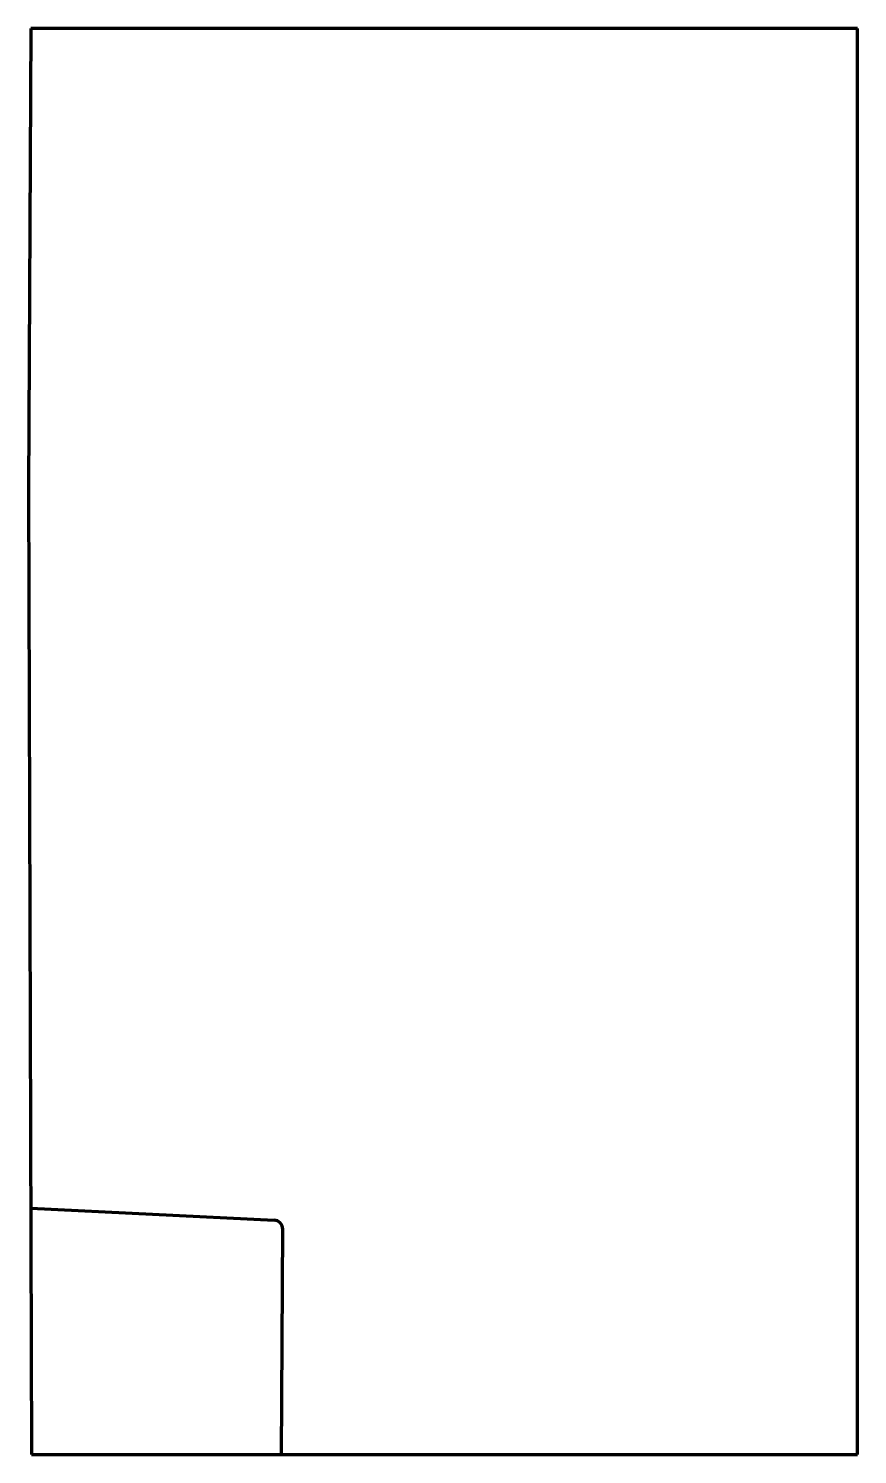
# Model space of a CAD drawing. Header units: inches. Extents: x 0 to 46.1, y 0 to 79.2.
import ezdxf

# ---------------------------------------------------------------- set-up
doc = ezdxf.new("R2010")
doc.units = ezdxf.units.IN
doc.header["$MEASUREMENT"] = 0
doc.layers.add('1', color=7, linetype='Continuous')

msp = doc.modelspace()

# ---------------------------------------------------------------- linework, layer by layer
at = {"color": 7, "lineweight": 90}
for p, q in [((0.125, 79.25), (0, 53.688)), ((46.062, 79.25), (0.125, 79.25)), ((46.062, 0), (46.062, 79.25)), ((0, 53.688), (0.168, 0)), ((0.168, 0), (46.062, 0))]:
    msp.add_line(p, q, dxfattribs=at)
at = {"layer": '1', "color": 7, "lineweight": 90}
for p, q in [((0.125, 13.688), (13.647, 13.023)), ((14.062, 0), (14.123, 12.522))]:
    msp.add_line(p, q, dxfattribs=at)
msp.add_arc((13.623, 12.524), 0.5, 359.72454, 447.18863, dxfattribs=at)

doc.saveas('drawing.dxf')
